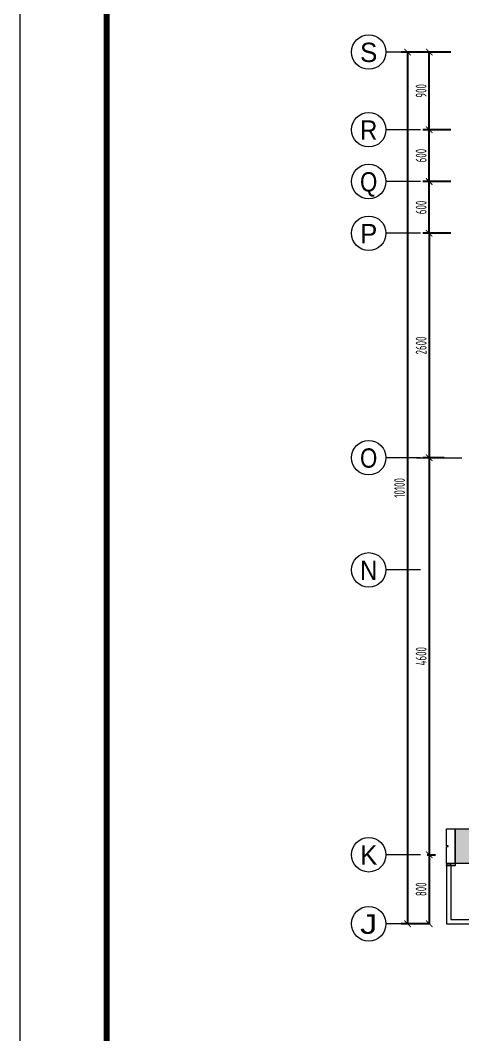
# Model space of a CAD drawing. Extents: x 288658 to 330658, y -27457 to 31943.
# Drawn here: x 288658 to 293780, y 13710 to 25463 of the extents above; entities that cross this region are included whole.
import ezdxf
from ezdxf.enums import TextEntityAlignment as Align

# ---------------------------------------------------------------- set-up
doc = ezdxf.new("R2010")
doc.units = 0
doc.header["$LTSCALE"] = 1000
doc.layers.get('0').update_dxf_attribs({"color": 8, "lineweight": 13})
doc.layers.get('Defpoints').update_dxf_attribs({"color": 8, "lineweight": 13})
for name, color, linetype, lineweight in [('A-AXIS', 150, 'Continuous', 13), ('A_SURFACE', 8, 'Continuous', 13), ('ACS_图框', 7, 'Continuous', 20), ('AD-建筑尺寸', 8, 'Continuous', 13), ('AXIS_TEXT', 8, 'Continuous', 13), ('FF2-洁具及配件(地坪图不显示)', 8, 'Continuous', 13), ('J-金属幕墙', 8, 'Continuous', 13), ('P-ANNO-DIMS', 8, 'Continuous', 13), ('P-平面看线', 8, 'Continuous', 13)]:
    doc.layers.add(name, color=color, linetype=linetype, lineweight=lineweight)
doc.styles.add('AXIS', font='arial.ttf')
doc.styles.add('CCD_DIM', font='archs.shx', dxfattribs={"width": 0.7})
doc.styles.add('COMPLEX', font='COMPLEX')
doc.dimstyles.new('1-50', dxfattribs={"dimscale": 50, "dimtxt": 2.5, "dimasz": 1.5, "dimexe": 1.5, "dimexo": 1.5, "dimgap": 0.6, "dimtad": 1, "dimdec": 0, "dimrnd": 5, "dimzin": 0, "dimdsep": 46, "dimtxsty": 'CCD_DIM', "dimblk": 'ARCHTICK', "dimcen": 0.125, "dimclrd": 44, "dimclre": 44, "dimclrt": 50, "dimadec": 0, "dimazin": 0, "dimtfac": 1, "dimtdec": 0, "dimtix": 1, "dimtmove": 2, "dimatfit": 3, "dimldrblk": 'DOT', "dimfxl": 5, "dimfxlon": 1, "dimtvp": 1, "dimtolj": 1, "dimtzin": 0, "dimarcsym": 0})

# ---------------------------------------------------------------- blocks, each defined once
blk = doc.blocks.new('BVCNVBNVBMN')
at = {"layer": 'P-ANNO-DIMS'}
blk.add_hatch(color=256, dxfattribs=at).paths.add_polyline_path([(197724, -61288), (197924, -61288), (197924, -58188), (198124, -58188), (198124, -61688), (197724, -61688)])
blk.add_lwpolyline([(197724, -61288), (197924, -61288), (197924, -58188), (198124, -58188), (198124, -61688), (197724, -61688)], close=True)
blk = doc.blocks.new('_ArchTick')
at = {"color": 0, "linetype": 'ByBlock', "const_width": 0.15}
blk.add_lwpolyline([(-0.5, -0.5), (0.5, 0.5)], dxfattribs=at)
blk = doc.blocks.new('*D256')
at = {"layer": 'AD-建筑尺寸', "color": 44, "lineweight": -2, "transparency": 16777216}
for p, q in [((293642, 23595), (293317, 23595)), ((293392, 22995), (293392, 23595)), ((293642, 22995), (293317, 22995))]:
    blk.add_line(p, q, dxfattribs=at)
at = {"layer": 'Defpoints', "color": 0, "transparency": 16777216}
for p in [(293392, 23595), (295892, 23595), (295892, 22995)]:
    blk.add_point(p, dxfattribs=at)
at = {"layer": 'AD-建筑尺寸', "color": 44, "lineweight": -2, "transparency": 16777216, "xscale": 75, "yscale": 75, "zscale": 75}
for p, rotation in [((293392, 23595), 90), ((293392, 22995), 270)]:
    blk.add_blockref('_ArchTick', p, dxfattribs=dict(at, rotation=rotation))
at = {"layer": 'AD-建筑尺寸', "color": 50, "transparency": 16777216, "insert": (293299, 23295), "char_height": 125, "attachment_point": 5, "rotation": 90, "style": 'CCD_DIM'}
blk.add_mtext('\\A1;600', dxfattribs=at)
blk = doc.blocks.new('_Dot')
at = {"color": 0, "linetype": 'ByBlock', "lineweight": -2}
blk.add_line((-0.5, 0), (-1, 0), dxfattribs=at)
at = {"color": 0, "linetype": 'ByBlock', "const_width": 0.5}
blk.add_lwpolyline([(-0.25, 0, 1), (0.25, 0, 1)], format="xyb", close=True, dxfattribs=at)
blk = doc.blocks.new('*D257')
at = {"layer": 'AD-建筑尺寸', "color": 44, "lineweight": -2, "transparency": 16777216}
for p, q in [((293642, 24195), (293317, 24195)), ((293392, 23595), (293392, 24195)), ((293642, 23595), (293317, 23595))]:
    blk.add_line(p, q, dxfattribs=at)
at = {"layer": 'Defpoints', "color": 0, "transparency": 16777216}
for p in [(293392, 24195), (295892, 24195), (295892, 23595)]:
    blk.add_point(p, dxfattribs=at)
at = {"layer": 'AD-建筑尺寸', "color": 44, "lineweight": -2, "transparency": 16777216, "xscale": 75, "yscale": 75, "zscale": 75}
for p, rotation in [((293392, 24195), 90), ((293392, 23595), 270)]:
    blk.add_blockref('_ArchTick', p, dxfattribs=dict(at, rotation=rotation))
at = {"layer": 'AD-建筑尺寸', "color": 50, "transparency": 16777216, "insert": (293299, 23895), "char_height": 125, "attachment_point": 5, "rotation": 90, "style": 'CCD_DIM'}
blk.add_mtext('\\A1;600', dxfattribs=at)
blk = doc.blocks.new('*D258')
at = {"layer": 'AD-建筑尺寸', "color": 44, "linetype": 'ByBlock', "lineweight": -2, "transparency": 16777216}
for p, q in [((293642, 25095), (293317, 25095)), ((293392, 24195), (293392, 25095)), ((293642, 24195), (293317, 24195))]:
    blk.add_line(p, q, dxfattribs=at)
at = {"layer": 'Defpoints', "color": 0, "linetype": 'ByBlock', "transparency": 16777216}
for p in [(293392, 25095), (295892, 25095), (295892, 24195)]:
    blk.add_point(p, dxfattribs=at)
at = {"layer": 'AD-建筑尺寸', "color": 44, "linetype": 'ByBlock', "lineweight": -2, "transparency": 16777216, "xscale": 75, "yscale": 75, "zscale": 75}
for p, rotation in [((293392, 25095), 90), ((293392, 24195), 270)]:
    blk.add_blockref('_ArchTick', p, dxfattribs=dict(at, rotation=rotation))
at = {"layer": 'AD-建筑尺寸', "color": 50, "linetype": 'ByBlock', "transparency": 16777216, "insert": (293299, 24645), "char_height": 125, "attachment_point": 5, "rotation": 90, "style": 'CCD_DIM'}
blk.add_mtext('\\A1;900', dxfattribs=at)
blk = doc.blocks.new('_AXISO')
blk.add_circle((0, 0), 0.5)
at = {"layer": 'AXIS_TEXT', "style": 'COMPLEX', "width": 1.041667}
blk.add_attdef('A', text='', height=0.56, dxfattribs=at).set_placement((-0.25, -0.28), (0.25, -0.28), align=Align.FIT)
blk = doc.blocks.new('*D262')
at = {"layer": 'AD-建筑尺寸', "color": 44, "lineweight": -2, "transparency": 16777216}
for p, q in [((293392, 25095), (293067, 25095)), ((293142, 25095), (293142, 14995)), ((293392, 14995), (293067, 14995))]:
    blk.add_line(p, q, dxfattribs=at)
at = {"layer": 'Defpoints', "color": 0, "transparency": 16777216}
for p in [(293642, 25095), (293142, 14995), (293642, 14995)]:
    blk.add_point(p, dxfattribs=at)
at = {"layer": 'AD-建筑尺寸', "color": 44, "lineweight": -2, "transparency": 16777216, "xscale": 75, "yscale": 75, "zscale": 75}
for p, rotation in [((293142, 25095), 90), ((293142, 14995), 270)]:
    blk.add_blockref('_ArchTick', p, dxfattribs=dict(at, rotation=rotation))
at = {"layer": 'AD-建筑尺寸', "color": 50, "transparency": 16777216, "insert": (293049, 20045), "char_height": 125, "attachment_point": 5, "rotation": 90, "style": 'CCD_DIM'}
blk.add_mtext('\\A1;10100', dxfattribs=at)
blk = doc.blocks.new('*D272')
at = {"layer": 'AD-建筑尺寸', "color": 44, "lineweight": -2, "transparency": 16777216}
for p, q in [((293567, 22995), (293317, 22995)), ((293392, 22995), (293392, 20395)), ((293567, 20395), (293317, 20395))]:
    blk.add_line(p, q, dxfattribs=at)
at = {"layer": 'Defpoints', "color": 0, "transparency": 16777216}
for p in [(293642, 22995), (293392, 20395), (293642, 20395)]:
    blk.add_point(p, dxfattribs=at)
at = {"layer": 'AD-建筑尺寸', "color": 44, "lineweight": -2, "transparency": 16777216, "xscale": 75, "yscale": 75, "zscale": 75}
for p, rotation in [((293392, 22995), 90), ((293392, 20395), 270)]:
    blk.add_blockref('_ArchTick', p, dxfattribs=dict(at, rotation=rotation))
at = {"layer": 'AD-建筑尺寸', "color": 50, "transparency": 16777216, "insert": (293299, 21695), "char_height": 125, "attachment_point": 5, "rotation": 90, "style": 'CCD_DIM'}
blk.add_mtext('\\A1;2600', dxfattribs=at)
blk = doc.blocks.new('*D273')
at = {"layer": 'AD-建筑尺寸', "color": 44, "lineweight": -2, "transparency": 16777216}
for p, q in [((293567, 20395), (293317, 20395)), ((293392, 20395), (293392, 15795)), ((293367, 15795), (293467, 15795))]:
    blk.add_line(p, q, dxfattribs=at)
at = {"layer": 'Defpoints', "color": 0, "transparency": 16777216}
for p in [(293642, 20395), (293292, 15795), (293392, 15795)]:
    blk.add_point(p, dxfattribs=at)
at = {"layer": 'AD-建筑尺寸', "color": 44, "lineweight": -2, "transparency": 16777216, "xscale": 75, "yscale": 75, "zscale": 75}
for p, rotation in [((293392, 20395), 90), ((293392, 15795), 270)]:
    blk.add_blockref('_ArchTick', p, dxfattribs=dict(at, rotation=rotation))
at = {"layer": 'AD-建筑尺寸', "color": 50, "transparency": 16777216, "insert": (293299, 18095), "char_height": 125, "attachment_point": 5, "rotation": 90, "style": 'CCD_DIM'}
blk.add_mtext('\\A1;4600', dxfattribs=at)
blk = doc.blocks.new('*D274')
at = {"layer": 'AD-建筑尺寸', "color": 44, "lineweight": -2, "transparency": 16777216}
for p, q in [((293367, 15795), (293467, 15795)), ((293392, 15795), (293392, 14995)), ((293392, 14995), (293317, 14995))]:
    blk.add_line(p, q, dxfattribs=at)
at = {"layer": 'Defpoints', "color": 0, "transparency": 16777216}
for p in [(293292, 15795), (293392, 14995), (293392, 14995)]:
    blk.add_point(p, dxfattribs=at)
at = {"layer": 'AD-建筑尺寸', "color": 44, "lineweight": -2, "transparency": 16777216, "xscale": 75, "yscale": 75, "zscale": 75}
for p, rotation in [((293392, 15795), 90), ((293392, 14995), 270)]:
    blk.add_blockref('_ArchTick', p, dxfattribs=dict(at, rotation=rotation))
at = {"layer": 'AD-建筑尺寸', "color": 50, "transparency": 16777216, "insert": (293299, 15395), "char_height": 125, "attachment_point": 5, "rotation": 90, "style": 'CCD_DIM'}
blk.add_mtext('\\A1;800', dxfattribs=at)
blk = doc.blocks.new('w3454545')
at = {"layer": 'ACS_图框'}
blk.add_lwpolyline([(298648, -510293), (298648, -468293), (358048, -468293), (358048, -510293)], close=True, dxfattribs=at)
at = {"layer": 'ACS_图框', "const_width": 70.6}
blk.add_lwpolyline([(301148, -509293), (357048, -509293), (357048, -469293), (301148, -469293)], close=True, dxfattribs=at)

msp = doc.modelspace()

# ---------------------------------------------------------------- linework, layer by layer
at = {"layer": 'A-AXIS'}
for p, q in [((293291.6, 25094.8), (292891.6, 25094.8)), ((293291.6, 24194.8), (292891.6, 24194.8)), ((293291.6, 23594.8), (292891.6, 23594.8)), ((293291.6, 22994.8), (292891.6, 22994.8)), ((293291.6, 20394.8), (292891.6, 20394.8)), ((293291.6, 19094.8), (292891.6, 19094.8)), ((293291.6, 15794.8), (292891.6, 15794.8)), ((293291.6, 15794.8), (292891.6, 15794.8)), ((293291.6, 14994.8), (292891.6, 14994.8)), ((293291.6, 14994.8), (292891.6, 14994.8))]:
    msp.add_line(p, q, dxfattribs=at)
at = {"layer": 'A_SURFACE', "elevation": 0}
msp.add_lwpolyline([(293691.6, 15694.8), (293591.6, 15694.8), (293591.6, 15889.8), (293611.6, 15889.8), (293611.6, 15899.8), (293591.6, 15899.8), (293591.6, 16094.8), (293691.6, 16094.8)], close=True, dxfattribs=at)
at = {"layer": 'FF2-洁具及配件(地坪图不显示)', "linetype": 'ByBlock'}
msp.add_line((293243.6, 20394.8), (293768.5, 20394.8), dxfattribs=at)
at = {"layer": 'J-金属幕墙', "elevation": 0}
for points in [[(293591.6, 15897.8), (293609.6, 15897.8), (293609.6, 15891.8), (293591.6, 15891.8), (293591.6, 15889.8), (293611.6, 15889.8), (293611.6, 15899.8), (293591.6, 15899.8), (293591.6, 15897.8)], [(293691.6, 15694.8), (293691.6, 15664.8), (293591.6, 15664.8), (293591.6, 15679.8), (293641.6, 15679.8), (293641.6, 15694.8)]]:
    msp.add_lwpolyline(points, close=True, dxfattribs=at)
at = {"layer": 'J-金属幕墙'}
msp.add_lwpolyline([(293641.6, 15664.8), (293641.6, 15044.8), (297161.6, 15044.8)], dxfattribs=at)
at = {"layer": 'P-平面看线'}
msp.add_lwpolyline([(293591.6, 15694.8), (293591.6, 14994.8), (300391.6, 14994.8)], dxfattribs=at)

# ---------------------------------------------------------------- block references
msp.add_blockref('BVCNVBNVBMN', (95967.8, 77382.5))
at = {"layer": 'A-AXIS'}
ref = msp.add_blockref('_AXISO', (292691.6, 25094.8), dxfattribs=dict(at, xscale=400.0002256945839, yscale=400.0002256945839, zscale=400.0002256945839))
ref.add_attrib('A', 'S', dxfattribs={"layer": 'AXIS_TEXT', "color": 2, "height": 224, "style": 'AXIS', "width": 0.95822}).set_placement((292591.6, 24979), (292791.6, 24979), align=Align.FIT)
ref = msp.add_blockref('_AXISO', (292691.6, 24194.8), dxfattribs=dict(at, xscale=400.0002256945839, yscale=400.0002256945839, zscale=400.0002256945839))
ref.add_attrib('A', 'R', dxfattribs={"layer": 'AXIS_TEXT', "color": 2, "height": 224, "style": 'AXIS', "width": 0.885009}).set_placement((292591.6, 24079), (292791.6, 24079), align=Align.FIT)
ref = msp.add_blockref('_AXISO', (292691.6, 23594.8), dxfattribs=dict(at, xscale=400.0002256945839, yscale=400.0002256945839, zscale=400.0002256945839))
ref.add_attrib('A', 'Q', dxfattribs={"layer": 'AXIS_TEXT', "color": 2, "height": 224, "style": 'AXIS', "width": 0.821675}).set_placement((292591.6, 23479), (292791.6, 23479), align=Align.FIT)
ref = msp.add_blockref('_AXISO', (292691.6, 22994.8), dxfattribs=dict(at, xscale=400.0002256945839, yscale=400.0002256945839, zscale=400.0002256945839))
ref.add_attrib('A', 'P', dxfattribs={"layer": 'AXIS_TEXT', "color": 2, "height": 224, "style": 'AXIS', "width": 0.95822}).set_placement((292591.6, 22879), (292791.6, 22879), align=Align.FIT)
ref = msp.add_blockref('_AXISO', (292691.6, 20394.8), dxfattribs=dict(at, xscale=400.0002256945839, yscale=400.0002256945839, zscale=400.0002256945839))
ref.add_attrib('A', 'O', dxfattribs={"layer": 'AXIS_TEXT', "color": 2, "height": 224, "style": 'AXIS', "width": 0.821675}).set_placement((292591.6, 20279), (292791.6, 20279), align=Align.FIT)
ref = msp.add_blockref('_AXISO', (292691.6, 19094.8), dxfattribs=dict(at, xscale=400.0002256945839, yscale=400.0002256945839, zscale=400.0002256945839))
ref.add_attrib('A', 'N', dxfattribs={"layer": 'AXIS_TEXT', "color": 2, "height": 224, "style": 'AXIS', "width": 0.885009}).set_placement((292591.6, 18979), (292791.6, 18979), align=Align.FIT)
ref = msp.add_blockref('_AXISO', (292691.6, 15794.8), dxfattribs=dict(at, xscale=400.0002256945839, yscale=400.0002256945839, zscale=400.0002256945839))
ref.add_attrib('A', 'K', dxfattribs={"layer": 'AXIS_TEXT', "color": 2, "height": 224, "style": 'AXIS', "width": 0.95822}).set_placement((292591.6, 15679), (292791.6, 15679), align=Align.FIT)
ref = msp.add_blockref('_AXISO', (292691.6, 14994.8), dxfattribs=dict(at, xscale=400.0002256945839, yscale=400.0002256945839, zscale=400.0002256945839))
ref.add_attrib('A', 'J', dxfattribs={"layer": 'AXIS_TEXT', "color": 2, "height": 224, "style": 'AXIS', "width": 1.278251}).set_placement((292591.6, 14879), (292791.6, 14879), align=Align.FIT)
at = {"layer": 'ACS_图框', "rotation": 270}
msp.add_blockref('w3454545', (798950.9, 330590.8), dxfattribs=at)

# ---------------------------------------------------------------- dimensions: what is measured, and where the dimension line sits
at = {"layer": 'AD-建筑尺寸'}
for base, p1, p2, picture, middle in [((293141.6, 14994.8), (293641.6, 25094.8), (293641.6, 14994.8), '*D262', (293049.1, 20044.8)), ((293391.6, 20394.8), (293641.6, 22994.8), (293641.6, 20394.8), '*D272', (293299.1, 21694.8)), ((293391.6, 15794.8), (293641.6, 20394.8), (293291.6, 15794.8), '*D273', (293299.1, 18094.8)), ((293391.6, 14994.8), (293291.6, 15794.8), (293391.6, 14994.8), '*D274', (293299.1, 15394.8))]:
    dim = msp.add_linear_dim(base=base, p1=p1, p2=p2, angle=90, dimstyle='1-50', dxfattribs=at)
    dim.commit()
    dim.dimension.update_dxf_attribs({"geometry": picture, "text_midpoint": middle})
at = {"layer": 'AD-建筑尺寸', "linetype": 'ByBlock'}
dim = msp.add_aligned_dim(p1=(295891.6, 24194.8), p2=(295891.6, 25094.8), distance=2500, dimstyle='1-50', dxfattribs=at)
dim.commit()
dim.dimension.update_dxf_attribs({"geometry": '*D258', "text_midpoint": (293299.1, 24644.8)})
at = {"layer": 'AD-建筑尺寸'}
for p1, p2, picture, middle in [((295891.6, 23594.8), (295891.6, 24194.8), '*D257', (293299.1, 23894.8)), ((295891.6, 22994.8), (295891.6, 23594.8), '*D256', (293299.1, 23294.8))]:
    dim = msp.add_aligned_dim(p1=p1, p2=p2, distance=2500, dimstyle='1-50', dxfattribs=at)
    dim.commit()
    dim.dimension.update_dxf_attribs({"geometry": picture, "text_midpoint": middle})

doc.saveas('drawing.dxf')
